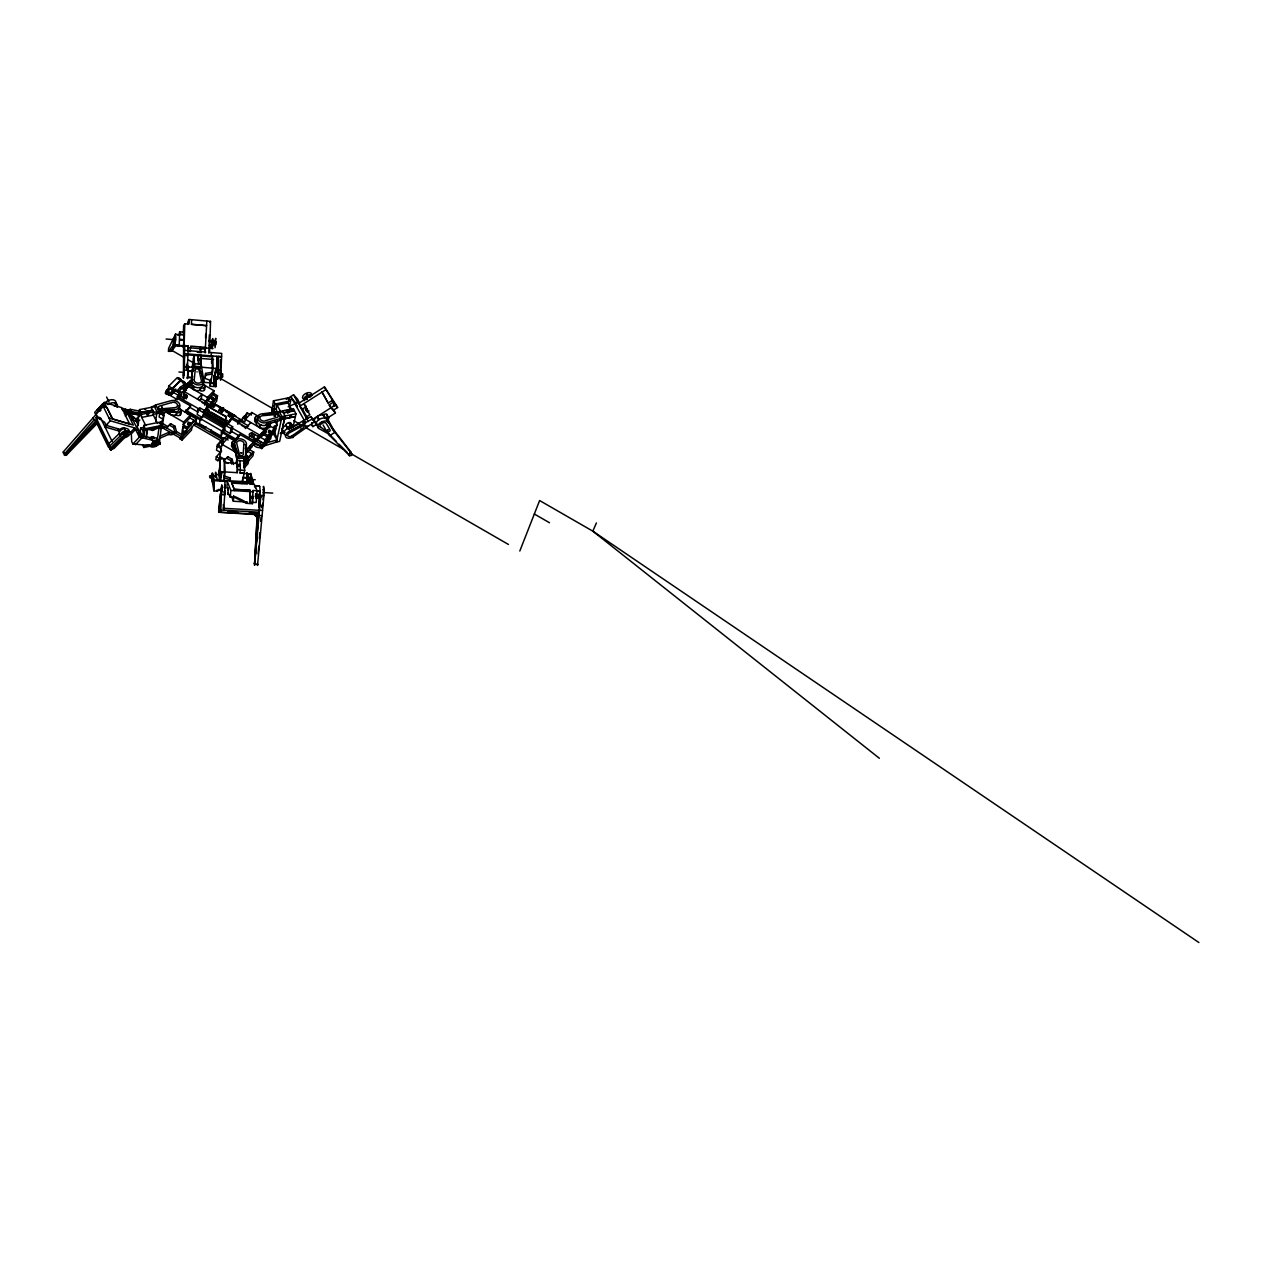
<?xml version="1.0" encoding="UTF-8"?>
<svg xmlns="http://www.w3.org/2000/svg" width="1262" height="1262" viewBox="0 0 1262 1262"><rect width="100%" height="100%" fill="white"/><g stroke="black" fill="none" stroke-linecap="round" stroke-linejoin="round"><path stroke-width="1.5" d="M184.788 345.599L183.416 378.253L183.605 347.255L184.788 345.599L188.275 345.898L187.312 370.287L187.139 367.132L185.309 366.99M220.424 359.922L220.251 374.656M247.036 477.762L247.005 472.666L246.705 482.699M221.008 374.909L220.676 373.867M212.284 342.775L212.347 344.652M215.739 476.941L215.865 475.963M218.468 374.782L218.389 372.684M219.62 478.408L219.509 474.985L219.509 478.535M187.312 370.287L187.375 362.983M187.36 378.174L188.527 366.09L187.517 378.6L187.281 377.669M212.268 343.28L212.253 345.457L212.095 344.321M184.031 360.695L184.126 360.427M216.717 359.575L217.222 368.472M219.73 462.034L219.762 469.448L221.67 473.613L220.361 480.806M184.047 349.29L184.189 348.959M174.188 341.702L174.172 341.828M174.976 345.678L175.623 333.925L168.603 348.375L168.477 351.357L173.62 344.636L179.188 346.009L179.693 331.732L184.094 332.285L183.526 346.372L183.164 345.252M249.892 496.944L249.813 503.522L250.176 490.287L234.227 489.34L231.798 483.078L247.573 484.04L247.021 482.699M258.915 506.377L259.704 496.013M259.073 505.841L258.931 506.867M288.888 422.612L290.591 425.767A2.761 1.593 -26.7 0 1 292.737 427.045L291.033 423.906A2.761 1.593 -26.7 0 0 288.888 422.612A2.761 1.593 -26.7 0 0 285.938 424.963L285.685 425.389A5.884 3.376 -26.6 0 0 282.262 429.285L282.231 430.247A5.884 3.376 -26.6 0 0 283.256 431.683M173.32 338.942L173.115 345.378L183.921 346.103M183.384 332.553L183.605 325.517L184.788 323.735L188.937 324.097L189.079 319.475L210.549 321.368L209.602 352.413L221.718 353.407L220.613 380.209L220.187 378.3M182.943 347.192L184.11 345.551L184.788 323.735M187.77 324.35L189.079 319.475M188.527 320.28L188.322 322.362M189.947 351.719L190.767 346.103L205.99 347.397L204.681 349.022L189.552 347.76M191.445 324.318L206.668 325.659L191.445 324.334L191.587 319.696M199.743 349.842L199.806 348.012L201.431 347.618C202.157 350.757 198.67 350.457 200.185 347.507M200.989 349.953L201.431 347.618M205.28 348.233L205.138 352.981L206.81 321.037M205.58 338.011L205.69 334.225M208.877 353.297L209.113 345.394M209.413 334.872L208.924 341.56M203.308 347.744L213.01 348.564L210.297 348.028L210.391 344.826M211.574 352.571L210.738 356.752L187.36 354.827L188.022 353.944M184.552 353.66L221.607 356.736L218.515 356.468L217.995 375.224M283.934 433.387L282.262 429.285M287.752 413.321L288.462 411.68L287.468 409.866L282.53 410.86L283.524 412.674L288.462 411.68M99.288 409.519L98.073 408.809L94.682 412.422L96.78 416.697L104.683 422.328L106.008 425.294L120.221 429.427L119.18 431.509L117.776 428.654M212.095 343.548L212.221 342.491M211.89 477.588L211.969 475.963M216.117 376.644L218.294 377.338L218.563 374.625M215.834 477.588L215.865 476.752M221.055 376.265L220.929 372.243L220.629 374.262M222.412 375.413L222.522 377.18L222.538 374.23M183.936 359.149L184.236 357.004L183.637 375.887L183.447 371.517M186.413 368.488L186.571 364.828M179.283 334.887L179.63 331.732M183.81 356.326L183.889 354.543M259.199 497.591L259.294 512.183L220.598 510.006L220.456 512.104L220.535 493.616L218.641 512.104L259.136 514.265L254.53 565.344L256.77 532.69M253.993 514.076L257.054 517.31L254.561 563.688L255.508 552.015M236.862 462.491L236.956 456.323L243.787 456.781L244.67 470.41L240.411 470.142L239.89 460.393L237.224 460.583L234.243 443.072A6.2 4.543 13 0 1 239.969 438.797A6.2 4.543 13 0 1 246.469 443.767L245.711 456.907L243.692 462.933M259.136 514.265L258.805 513.492L257.369 514.644L254.64 563.877L258.805 513.492L249.15 512.956M250.27 497.591L249.908 496.676M255.539 495.729L255.744 493.71M255.145 496.408L259.814 496.707L259.988 490.997L252.794 490.445L252.936 497.149L250.176 496.629L252.936 497.149M257.416 563.42L257.527 565.486L264.058 494.215A6.121 0.836 -87.6 0 0 264.042 487.747A6.121 0.836 -87.6 0 0 263.143 487.179M262.007 505.51L262.149 507.987L262.796 503.222M200.626 360.979L200.753 355.206L198.229 355.001L198.323 360.68M200.832 361.058L200.674 362.036L200.974 360.001L198.292 360.269M221.434 489.309L217.19 491.076L213.925 490.886L211.953 479.67L212.41 473.913L212.221 479.087L212.016 477.919M252.179 483.977L250.523 475.821M212.395 345.173L212.268 341.197M217.947 376.013L217.853 373.426M218.452 375.224L218.373 376.06M220.992 375.413L220.708 378.332L220.393 376.723M220.945 497.496L221.197 493.663M220.598 510.006L221.67 486.848L220.566 498.742M223.311 504.516L223.737 510.195L224.999 490.397M188.495 322.583L188.353 323.482L188.511 321.652M217.553 480.112L215.644 474.102L215.266 475.427M219.919 508.081L220.172 504.343M227.775 490.129L228.201 487.842L227.996 494.452L227.633 493.521M237.461 466.419L237.288 467.366L237.303 460.236L237.303 472.698L223.295 471.814M216.417 377.18L215.976 383.38L210.391 382.938L211.054 378.884L211.148 380.619L205.17 378.474L205.611 373.394L212.158 372.227L212.347 359.213L211.669 363.33L211.574 361.61L212.521 355.884L213.183 368.267L210.218 386.235L215.818 386.677L215.597 376.281M213.578 489.924C216.086 478.266 210.344 462.98 212.284 481.753M213.925 490.886L214.303 479.781M242.541 479.497L242.272 482.431M212.647 343.674L212.426 341.481M224.999 487.795L224.92 480.428M226.86 488.031L227.349 481.5L214.65 480.712M252.779 496.771L252.432 503.68L246.532 503.333L234.259 497.307L230.299 497.196L230.804 490.445L227.349 481.5M247.478 502.055L233.344 501.235L233.722 496.14M250.333 497.007L250.176 490.287L234.227 489.34M200.832 366.28L201.147 364.292L203.876 380.919A6.136 4.37 12.3 0 1 198.118 384.973A6.136 4.37 12.3 0 1 191.745 380.099L192.755 367.589L194.458 363.756L194.032 355.001L198.181 355.348L198.623 364.087L201.179 363.961L200.974 360.001M249.387 483.141L247.983 474.086L249.213 482.762M257.211 526.948L257.937 517.388M258.158 553.876L258.742 546.225M259.341 538.574L259.783 532.848M260.666 521.364L260.966 517.546M252.432 503.68L252.384 495.524M254.498 486.659A6.121 0.82 -87.6 0 1 254.94 485.886L259.515 486.28M255.981 546.178L256.77 536.445M257.558 526.727L258.032 520.89M259.294 512.183L260.871 495.509A6.121 0.836 -87.6 0 1 260.24 498.285L260.224 498.411M167.72 390.652L165.921 392.876M245.948 446.417L245.853 447.6L246.358 444.95M192.897 370.697L192.928 366.564M212.521 343.485L212.426 344.889L212.489 343.895M259.451 506.488L260.587 495.934M214.083 376.123L214.067 375.319M217.853 375.682L217.506 378.143L217.301 376.486M263.127 499.847L263.474 488.867L263.08 489.893M258.584 497.859L260.004 490.792A6.121 0.82 -87.6 0 0 259.609 486.391L259.404 486.154A6.121 0.82 -87.6 0 0 259.183 486.343M259.562 506.441L259.341 507.387M219.556 478.124L219.383 479.891L216.812 479.734M220.172 511.331L218.862 511.252L220.535 493.616M212.174 340.298C213.594 332.916 213.183 351.546 211.953 346.419M217.238 373.173L217.332 357.824L218.5 356.483M191.319 382.828L192.487 376.25L191.635 382.118M153.412 414.283L158.696 413.242L158.965 411.27L156.441 406.317L139.498 409.614L137.321 427.234L141.423 435.422M138.457 433.465L138.867 430.31M140.713 415.529L139.151 412.437L140.697 415.545L141.107 412.358L146.376 411.317L147.323 413.179C145.035 416.791 151.44 414.425 147.417 411.98L147.528 411.096L152.781 410.055L153.317 415.103L157.45 423.259M148.364 413.841L147.528 411.096M139.404 435.343L139.798 432.188L141.17 434.917M145.777 425.578L141.659 417.406L141.107 412.358M144.736 429.522L143.016 427.502L140.681 427.96L140.271 431.288L142.417 437.662L143.994 425.31L160.574 421.997L162.262 425.294L162.025 426.872L145.461 430.216L144.988 429.269L144.026 436.668M187.549 368.883L188.243 367.163M147.212 414.062L146.376 411.317M145.461 430.216L143.994 425.31M151.109 446.007L143.821 447.505L144.026 445.943L149.705 444.776M146.108 438.072L147.323 428.796L152.323 430.452L159.722 427.345M146.234 438.04L147.433 428.859M166.426 393.302C163.871 394.091 167.325 388.87 168.367 388.664L168.729 386.156L177.264 377.59L180.971 379.72L180.718 381.408M209.098 341.418L209.382 340.251L209.145 345.189M224.273 487.574L224.888 485.065L224.762 494.862L221.607 494.672L221.749 484.876L220.945 493.127M153.759 428.544L153.538 430.216L153.065 429.269M155.652 421.413L156.977 411.649L154.453 406.711M159.911 411.428L159.154 416.996L163.066 419.252L163.603 415.356L159.69 413.1L163.823 415.482M187.502 369.182L187.659 368.078M214.019 375.713L213.941 376.991M159.501 440.69L161.552 425.941L159.233 426.398L157.087 441.195L159.501 440.69L160.227 444.129L156.583 444.871M162.656 423.843L164.06 413.826L161.299 412.232M168.193 392.372L168.319 391.52M217.805 376.139L217.474 376.739M165.464 393.113L168.95 395.053L169.297 392.592M171.853 392.119L173.225 390.747M220.913 376.391L220.55 376.644M169.045 413.652L169.455 410.765L169.597 414.046A6.215 4.48 11.3 0 0 175.765 414.898L176.38 415.088A2.918 2.098 11.4 0 0 180.387 414.851L180.813 411.98A2.918 2.098 11.5 0 0 179.977 408.951L179.567 408.541M185.451 383.269C161.173 402.531 197.156 382.812 180.703 380.525L172.657 388.649L179.125 392.876L177.406 396.457M159.974 438.166L168.509 434.459L169.613 432.519A5.158 3.754 11.1 0 0 173.399 432.156M165.511 392.703C168.666 397.577 165.606 390.652 169.739 389.453L169.865 388.664L172.2 390.005L172.452 388.302L180.971 379.72M212.111 475.884L212.363 475.048L212.048 480.112M174.771 400.575L177.106 398.177L179.078 393.255L181.554 394.675L179.882 397.877L181.286 396.442L181.854 392.608L184.567 389.848L183.242 398.697M180.703 380.525L185.388 383.695M175.939 414.819L176.806 412.201A2.918 2.098 11.5 0 0 180.813 411.98M176.38 415.088L176.806 412.201M179.267 379.199C177.69 376.723 181.696 380.099 179.977 381.55M183.795 388.617L187.028 383.916L190.041 385.147L187.675 383.254L190.657 380.241L190.404 381.913L183.7 388.728L186.508 390.195M180.024 387.229L185.672 390.479L184 393.681M186.776 385.588L187.028 383.916M180.64 379.988L179.188 378.284M187.675 383.254L187.423 384.926L188.543 385.557L188.795 383.9M186.35 394.927L186.303 398.682L186.35 394.927L184.804 394.044L184.047 399.044L186.24 396.804M187.88 386.219L188.133 384.563M191.934 427.282L191.493 430.153L182.028 440.028L179.993 438.845L181.46 436.636M181.665 434.838L182.943 426.524L186.997 428.875L196.493 419.016L186.918 413.479L187.328 410.749L190.625 405.97L177.106 398.177M188.716 423.448L190.278 424.079L190.026 425.72L186.997 428.875L183.164 426.666L182.564 430.531L186.413 432.74L187.265 427.234L183.179 424.868L183.605 422.139L190.325 415.182L177.926 408.02M192.203 366.895L194.032 355.001M182.028 440.028L182.469 437.157L195.878 422.88L196.493 419.016M194.032 366.579L193.607 357.84L194.001 366.595L194.458 363.756L198.623 364.087M192.297 380.304L191.856 383.191L185.057 390.1M215.171 340.283L215.77 338.342L215.045 347.807M193.528 386.204L193.039 389.153M203.955 387.781A2.871 2.051 12.3 0 1 204.002 390.526A2.871 2.051 12.3 0 1 200.311 390.542L199.68 390.352A6.121 4.37 12.2 0 1 193.638 389.501L194.08 386.614L192.881 385.73A6.136 4.37 12.2 0 1 192.881 379.799M188.906 425.073L189.158 423.433M183.179 424.868L189.899 417.911L190.325 415.182M188.448 423.385C186.319 419.867 192.692 424.379 188.716 423.89M216.07 385.115L213.594 384.926L213.499 383.175L215.944 368.378L216.07 370.129L217.316 370.223L217.585 368.63L200.69 367.132L200.753 355.206M193.954 420.262L190.688 425.042L193.954 420.262L189.899 417.911M200.69 367.132L201.179 363.961M199.853 390.274L200.768 387.655A2.871 2.051 12.3 0 0 204.696 387.45L204.223 390.337M244.181 467.255L244.213 466.151M200.311 390.542L200.768 387.655M205.091 410.828L199.711 407.721L197.992 409.503L197.188 414.488L202.661 417.643L203.166 414.22L224.951 426.887L224.368 430.168L230.063 433.465L231.814 431.588M199.412 400.59L201.242 398.697L201.952 394.296L197.345 399.044M205.17 378.474L205.611 373.394M212.032 402.546L203.324 412.516L212.032 402.546L234.133 415.308L225.519 425.326L234.133 415.308M204.791 405.212L205.343 401.884L213.53 393.428L213.988 390.699L203.277 384.531M225.267 423.527L226.908 420.388L225.267 423.527L204.507 411.538L206.148 408.399L209.334 410.245M207 400.196L207.441 397.467L213.988 390.699M205.864 410.134L206.148 408.399M206.779 405.765L206.116 409.771L225.22 420.798L226.292 416.444L206.779 405.765L225.93 416.823L225.22 420.798M206.479 409.393L207.142 405.386M213.499 383.175L215.976 368.378M216.685 365.696L216.969 364.024M213.594 384.926L216.07 370.129M213.688 401.095L213.956 399.455L212.679 398.839L213.688 401.095L211.716 403.146M213.246 395.085L217.253 397.404L214.319 400.433L213.215 399.802C215.203 395.858 208.64 397.83 213.104 399.47M214.319 400.433L217.521 395.747L213.53 393.428M217.521 395.747L216.591 401.269L214.004 403.982M219.146 410.434L220.329 408.257L223.216 409.913L223.011 411.065L222.033 412.106L219.146 410.434L220.329 408.257M222.033 412.106L223.216 409.913M223.216 409.377L223.516 407.721L221.67 409.661M223.248 443.577L220.44 441.495L217.458 444.681L216.496 450.14L220.345 452.364L221.024 448.546M221.623 451.023L216.323 456.734L215.834 459.557L217.869 460.74L219.178 459.321M224.415 428.37L202.898 415.939L200.279 418.668L199.475 423.638L220.96 436.053L221.844 431.115L224.715 426.73M220.156 443.12L220.44 441.495M224.052 437.646L220.803 442.426L224.052 437.646L228.106 439.981M217.869 460.74L218.01 459.936M222.207 441.463C222.286 445.407 225.172 440.643 221.087 440.801M219.777 456.876L221.244 448.673L217.174 446.306L219.162 444.192M228.596 437.283L222.017 444.334L221.544 447.032L217.458 444.681M223.595 481.043L225.204 472.256L224.447 458.911L219.904 458.611L220.361 473.518L221.67 473.613M220.282 463.864L218.326 474.717L215.755 474.559M219.698 468.47L219.998 466.83M218.768 474.875L220.377 465.741M226.955 425.278L227.255 423.622L232.65 426.73L231.766 431.494M220.361 473.518L219.904 458.611M219.919 480.775L221.544 471.704M230.063 433.465L230.962 428.528L232.65 426.73M224.084 475.932L230.252 477.951L230.362 479.828L224.194 477.809L224.273 462.334M231.908 444.618L232.429 441.795M222.017 444.334L236.057 452.443A6.184 4.527 12.9 0 1 233.218 448.089L233.312 444.855A2.903 2.13 12.8 0 1 235.71 441.227M237.556 424.127L238.171 420.83L239.843 419.047L207.031 400.117M233.249 447.931L233.312 444.855M238.912 423.985L239.843 419.047M246.074 418.369L243.708 416.618L240.506 421.35L248.582 426.004M229.652 481.185L230.252 477.951M245.569 450.708L253.362 442.205L239.827 434.38L239.512 436.021L230.993 431.099M243.392 418.243L243.708 416.618M247.21 412.863L244.023 417.564L247.21 412.863L249.876 414.409M235.978 463.643L237.067 457.932L243.881 458.374M244.512 418.889L244.812 417.265M245.443 416.586C245.443 420.514 248.425 415.797 244.339 415.939M259.404 416.902L251.737 412.485L245.349 419.331L244.828 422.029L240.805 419.71M215.234 473.644L215.692 472.177L216.102 475.948L212.868 475.742M237.303 472.698L237.65 465.378L237.477 466.23M240.001 465.473L240.159 464.621L237.587 464.463M244.67 470.41L244.134 473.14L239.875 472.871L240.474 469.779L237.887 469.622M251.217 415.182L251.737 412.485M243.534 463.738L245.711 456.907L243.787 456.781M247.715 448.341L246.879 452.632L252.258 446.432M246.658 456.655L246.342 458.264L247.478 458.911L247.794 457.301L245.491 456.339M242.099 483.583L244.134 473.124L239.89 472.856M249.261 436.81A2.634 1.925 13.3 0 1 250.933 436.321L251.564 433.055L257.748 436.131L256.77 441.022L253.567 439.176L254.53 434.286M247.21 451.023L251.343 453.405L248.109 458.216L246.989 457.57L247.036 455.424L245.38 455.377M253.883 437.551L251.706 436.431L252.353 433.166M255.05 419.662L255.618 416.823A2.855 2.067 13.7 0 1 259.483 416.586M250.444 445.376L249.592 449.682L253.709 452.064L252.968 455.85L243.818 465.915M252.353 436.652L252.999 433.387M268.349 424.695A6.073 4.417 13.7 0 1 260.619 427.96L259.183 427.329A6.073 4.417 13.7 0 1 256.36 423.054L256.501 419.82A2.855 2.067 13.7 0 1 255.602 416.823M178.116 335.408L178.273 334.619M224.51 487.937L224.81 487.037L225.046 488M256.391 422.896L256.501 419.82M251.028 455.03L251.343 453.405M253.362 442.205L255.019 439.113L249.403 435.39A2.634 1.925 13.4 0 1 249.482 433.986L249.892 433.544A2.634 1.925 13.4 0 1 251.564 433.055M255.019 439.113L254.041 444.003L249.797 448.625M259.183 427.329L259.751 424.489L261.187 425.136M260.398 424.789L259.783 427.66M258.063 439.602L259.073 434.696L231.94 419.031L233.139 417.769M259.972 441.274L264.073 443.64L264.846 439.839L260.745 437.472L261.613 433.166L270.604 423.369L269.721 427.676M261.786 448.578L262.528 444.981L271.44 435.185L270.683 438.782L261.786 448.578L259.767 447.411L260.098 445.817L253.804 442.173M266.14 431.935L263.411 434.57L264.279 430.263L245.349 419.331M267.102 422.36L265.746 422.802A6.105 4.417 13.8 0 1 257.89 419.457A6.105 4.417 13.8 0 1 261.202 413.983L282.467 411.175L283.461 413.005L294.377 410.781L296.002 413.778L285.102 416.003L280.858 418.4L267.102 422.36L266.566 425.026L265.209 425.452M267.449 426.808L268.033 423.985M290.481 409.535L289.424 406.459L290.623 400.89L288.888 397.735L273.444 400.827L271.377 414.188M217.537 372.795C217.774 370.823 219.067 374.924 221.118 373.252M263.411 434.57L267.512 436.936L270.683 432.188C265.635 431.667 271.046 427.85 269.863 432.487L270.967 433.134L274.138 428.402L270.052 426.051L263.742 432.945L267.844 435.311M273.349 412.848L275.163 403.998L273.444 400.827M267.512 436.936L270.683 432.188M277.782 413.778L276.189 409.14L277.025 405.118L288.115 402.972M277.167 425.704L274.327 426.288L273.365 430.91L277.372 438.356M274.138 428.402L273.002 433.828L264.073 443.64M272.939 432.992L277.041 439.949L276.599 442.031L262.307 446.527M277.088 414.11L277.498 412.185L280.858 418.4L280.448 420.325L266.708 424.3A6.089 4.417 13.8 0 0 267.828 423.606M273.665 433.671L273.996 432.077M274.8 433.56L277.372 421.334M276.41 442.063L281.584 418.574L284.676 417.943L280.448 420.325L280.038 419.552M283.461 413.005L285.102 416.003L279.659 441.385L276.599 442.031L275.857 440.659M288.556 399.297L288.888 397.735M284.502 418.779L295.403 416.539L284.502 418.747L281.426 433.134L285.038 432.377M289.534 411.459L289.345 412.311L288.541 409.645L293.447 408.636L294.44 410.45L289.534 411.459L288.541 409.645M286.269 435.232A5.9 3.36 -26.6 0 1 283.934 432.566A5.9 3.36 -26.6 0 1 287.405 428.528L287.657 428.102A2.761 1.593 -26.7 0 1 290.591 425.767M252.684 497.954L250.018 498.001M292.658 427.376L291.033 423.906M287.468 409.866L287.137 410.813M296.002 413.778L293.084 427.029A5.884 3.376 -26.6 0 0 291.112 424.253L290.954 424.237M219.304 476.153L219.604 476.784M224.873 491.581C224.778 489.404 225.188 493.726 224.494 491.833M203.434 384.09L203.845 384.5A2.871 2.051 12.3 0 1 204.696 387.45M169.013 391.835C168.903 388.791 165.779 395.968 168.461 392.924M335.14 404.708L333.073 402.373L329.161 404.865L333.767 409.992L337.632 407.516L335.582 405.212L332.742 406.616L335.14 404.708L324.429 386.913L298.353 403.54L293.541 394.785L286.316 399.376M145.777 409.566L144.704 409.472M147.37 412.532L146.944 413.258M166.158 392.04L167.483 390.526M251.769 483.441L251.832 482.605M519.818 551.005L539.615 500.541L592.824 531.16L1198.9 942.525M262.37 504.942L262.291 504.69M221.655 488.315L221.449 492.054L221.67 488.347M596.405 522.941L592.824 531.16L879.377 758.304M237.414 465.315L239.969 465.962M194.159 365.743L192.455 369.577L191.572 380.95A6.136 4.37 12.2 0 1 192.092 379.909M215.376 346.23L215.139 340.551M182.99 383.049L183.164 381.85L182.343 382.575M179.74 381.503L179.914 379.72M172.373 348.88L174.298 345.867M221.702 443.64L222.775 443.561M176.159 345.441C170.338 351.483 173.683 351.309 168.509 351.341M209.807 322.378L210.549 321.368M268.238 432.188L269.405 432.282M104.935 403.13L105.409 402.499A6.2 3.77 -22.1 0 1 113.107 399.77A6.2 3.77 -22.1 0 1 115.394 404.203M187.423 355.679L184.473 355.427L184.362 370.05L188.432 370.381M172.531 349.022L175.907 344.952M63.684 453.105A1.609 0.962 -21 0 1 63.416 451.764L96.212 414.236L97.3 416.428L96.07 417.754L109.936 445.943L108.611 447.347L94.745 419.158L64.472 453.973A1.609 0.946 -21 0 0 64.741 455.298A1.609 0.946 -21 0 0 66.902 454.62L97.742 422.849M170.228 394.454C176.664 389.911 164.076 401.158 175.544 390.794L175.781 389.106L171.348 393.318M244.118 468.028L248.046 463.706L248.756 460.109L244.828 464.432M96.811 419.773L65.435 454.225L96.527 421.571L97.695 423.922L94.618 423.59L95.565 423.858L65.924 454.352L95.139 422.896M257.748 436.131L259.073 434.696M258.742 436.337L261.613 433.166M256.77 441.022L263.616 433.513M247.794 457.301L244.544 462.129L253.709 452.064M264.846 439.839L273.807 430.026M259.767 447.411L261.029 446.038M260.745 437.472L265.935 431.809M256.549 439.428L255.287 440.801L262.528 444.981M231.798 464.179L230.851 460.662L232.161 459.258L227.854 456.765L223.658 460.961L227.949 463.454M227.854 456.765L226.545 458.169L230.851 460.662M234.148 440.501L239.827 434.38M245.254 428.544L250.838 422.502M236.578 439.192L238.991 436.605M110.362 449.714L122.461 437.173L123.439 437.425L111.34 449.966L110.362 449.714L99.666 427.944M239.149 422.786L246.895 414.504M223.831 439.192L226.482 436.337L234.811 440.88M100.771 410.213L98.815 408.02L102.222 404.392L105.898 405.512L104.352 402.389L96.827 410.402M227.397 423.953L229.51 421.713M228.075 424.095L232.792 417.738L238.171 420.83M224.888 429.206L220.96 436.053M99.745 409.898L103.153 406.301L106.844 407.405L112.586 418.968L129.686 424.016L123.944 412.564L127.604 413.652L125.348 416.034M117.429 406.364L115.757 403.177M106.008 425.294L110.315 420.751L134.766 427.944L139.388 437.173L154.027 440.548A5.158 3.029 -23.3 0 1 159.249 441.81A5.158 3.029 -23.3 0 1 155.683 446.385A5.158 3.029 -23.3 0 1 149.831 445.928L149.705 445.549M107.538 424.3L105.014 426.966L118.723 430.941M211.401 430.026L210.58 430.894L223.8 438.529M129.276 413.699L131.358 411.507L138.568 412.911M129.134 410.56L130.301 409.33L139.246 411.081M131.406 411.522L129.245 412.579L123.013 410.686L121.72 408.099L127.935 409.992L130.254 409.314L131.406 411.522L130.238 412.753L140.019 413.605M185.861 430.326L181.76 434.585L176.491 431.541L174.961 426.193L170.654 423.701L166.568 427.976L167.909 426.588L162.64 423.543M206.132 426.982L205.312 427.85L195.405 422.123M127.478 431.43L130.585 432.33L134.766 427.944M152.67 445.723L152.087 445.533A3.218 1.893 -23.3 0 1 153.538 441.968A3.218 1.893 -23.3 0 1 157.482 443.009L153.38 445.786L132.873 443.987L131.705 441.605L131.327 433.828L135.507 429.443L138.079 430.2M132.873 443.987L139.388 437.173M179.993 438.845L181.334 437.457M140.681 435.627L152.844 438.198A5.158 3.029 -23.2 0 1 157.261 438.387A5.158 3.029 -23.2 0 1 157.671 441.479M135.428 444.713L141.943 437.914L140.76 435.548M187.265 427.234L190.278 424.079M211.022 402.515L213.956 399.455M212 402.862L217.253 397.404M204.507 411.538L210.707 404.976L205.343 401.884M182.753 435.106L185.419 432.33M176.491 431.541L175.15 432.929L173.604 427.581L169.297 425.089L170.654 423.701M208.025 400.496L211.937 396.442M173.604 427.581L174.961 426.193M184.773 411.98L190.625 405.97M160.779 428.623L162.12 427.234L165.385 427.408M178.747 395.085L177.358 396.505L200.09 409.614M159.249 423.748L163.366 419.536M179.125 392.876L180.498 391.488M184.268 391.914L185.672 390.479M173.825 389.374L170.465 392.766L171.553 393.381M168.95 395.053L173.825 390.147M108.611 447.347L110.677 447.931L122.225 436.699L123.439 437.425M110.677 447.931L112.113 449.146L111.655 448.184L123.203 436.952M210.297 348.028C213.388 347.697 214.445 336.528 210.502 341.623M108.816 443.656L119.085 433.718A5.237 3.123 -22.5 0 1 124.796 428.512A5.237 3.123 -22.5 0 1 128.503 432.172M109.936 445.943L122.745 433.56A3.234 1.925 -22.5 0 1 126.752 432.125A3.234 1.925 -22.5 0 1 127.919 434.38L113.706 448.767L111.655 448.184M178.1 379.278L178.904 379.326M247.336 482.731L247.951 477.541M228.785 415.845C235.82 411.144 227.207 420.246 230.299 415.577M211.653 399.423L212.679 398.839M312.219 419.047L288.635 431.699A5.9 3.36 -26.6 0 0 286.017 437.33A5.9 3.36 -26.6 0 0 293.32 436.778L310.862 424.363L312.96 426.603L316.904 424.079L310.831 416.523L288.84 428.843A5.9 3.36 -26.6 0 1 291.68 428.118M326.826 414.425L328.577 417.548A2.761 1.577 -27.6 0 0 325.17 417.832L322.867 414.93A5.884 3.36 -27.4 0 0 317.425 416.381L316.226 417.28A5.884 3.36 -27.4 0 0 315.61 422.596M327.915 419.568L333.468 429.553L350.899 452.08L351.688 455.345L349.558 455.74L327.647 433.418L318.198 428.133A5.9 3.344 -27.4 0 1 320.785 422.47A5.9 3.344 -27.4 0 1 328.057 421.855L328.483 422.628L326.416 418.921L324.602 418.069A5.884 3.36 -27.4 0 0 319.16 419.52L317.961 420.42A5.884 3.36 -27.4 0 0 316.573 425.199L317.787 426.54A5.884 3.344 -27.4 0 0 318.844 426.84M350.221 453.484L351.01 452.253L350.189 452.522M146.266 412.201L145.856 413.163L146.865 413.037M147.197 413.147L147.686 412.138M298.905 403.903L300.198 404.944M308.243 421.571L299.835 406.238L325.943 389.611M299.835 406.238L302.47 409.077L305.798 406.963M309.001 410.939L307.455 411.917L306.019 410.371L305.514 409.472L307.06 408.478M306.019 410.371L307.565 409.377M328.152 403.051L322.047 392.088L328.152 403.051L332.048 400.575L337.632 407.516M310.846 416.539L312.487 419.536L330.833 407.847L335.424 412.958L328.01 417.675M322.993 414.977L323.435 414.693A2.761 1.577 -27.5 0 1 326.243 414.078A2.761 1.577 -27.5 0 1 326.921 415.687M326.905 420.483L327.347 420.199A2.761 1.577 -27.6 0 0 328.577 417.548M289.03 400.685L291.995 398.808L295.103 402.121M324.429 386.913L336.638 405.717L334.588 403.414L333.499 404.092L334.509 405.891M108.059 404.55L109.415 403.73A6.2 3.77 -22.1 0 1 115.268 402.957L116.325 403.446A6.2 3.77 -22.1 0 1 116.909 407.247M305.972 426.398L308.086 426.146M293.131 429.806L289.929 431.572L290.749 431.273M155.731 404.928L151.172 407.342L153.68 412.295L175.986 409.44A6.247 4.496 11.4 0 0 179.583 403.935A6.247 4.496 11.4 0 0 171.616 400.543L155.731 404.928L156.441 406.317M287.042 428.749L288.399 428.023A5.9 3.36 -26.6 0 1 292.516 427.345M280.306 433.544L283.193 432.077M245.491 457.128L246.563 457.443M288.84 428.843L299.394 423.89M304.079 424.395L290.008 430.989L288.399 428.023M288.13 406.853L296.113 403.209M160.258 436.053L168.903 432.314M188.038 423.575L187.581 424.584M168.509 434.459L169.297 434.649A5.158 3.739 11 0 0 174.046 433.671M161.82 408.257L161.946 406.743L162.088 408.273M265.02 443.246L276.835 439.996M160.369 428.291L163.918 427.345M196.904 371.88L197.203 371.864M124.875 437.535L125.601 437.378A5.237 3.108 -22.5 0 0 130.081 432.677A5.237 3.108 -22.5 0 0 124.638 431.115A5.237 3.108 -22.5 0 0 120.158 435.816L119.085 433.718M100.282 408.194L98.815 408.02M280.779 432.882L284.029 432.203M282.152 429.743L283.95 432.866M280.117 417.028L285.102 416.003M158.144 443.041L160.448 442.568M276.189 409.14L274.012 409.582L275.069 412.674M145.666 428.623L162.262 425.294M275.163 403.998L290.623 400.89M142.054 414.236L147.323 413.179M137.747 423.748L136.217 420.514M141.659 417.406L153.317 415.103M152.734 410.418L141.06 412.706L139.498 409.614M148.474 412.958L153.727 411.933M205.706 375.145L212.253 373.978L212.158 372.227M188.29 423.543L188.164 424.695M170.969 410.844A6.231 4.496 11.3 0 0 174.14 411.522L158.696 413.242L157.987 411.854M146.707 413.084L147.544 412.027M175.592 412.153L174.03 412.28L174.424 409.551L158.255 409.882M168.745 411.633L174.14 411.522M262.717 413.857L278.224 413.542M257.779 564.398L254.782 564.256L254.419 563.278M259.041 515.495L262.07 515.653M259.451 510.242L262.496 510.416M223.043 508.255L258.505 510.258M227.901 511.757L237.556 512.309M218.705 512.293L257.369 514.644M255.697 497.969L258.663 498.143M250.239 498.174L252.842 498.332M251.864 502.308L256.154 502.544L257.085 490.713L254.419 484.45L250.144 484.198L249.639 479.891L252.668 480.081L253.725 484.403M257.069 490.981L260.051 491.155M218.137 489.498L222.002 489.735M230.804 490.445L253.362 491.801M263.253 492.527L272.734 493.095M255.697 494.452L260.177 494.72M259.72 495.43L263.916 495.682M242.667 477.383L247.1 477.651M248.172 477.841L250.034 477.951M242.604 477.714L247.021 477.998M252.416 479.56L255.255 479.734M210.139 478.061C213.215 473.266 205.375 476.72 213.152 478.251M252.747 482.131L214.303 479.907M253.157 483.078L231.246 481.737L234.764 490.681M254.94 485.886L259.609 486.391M220.645 471.972L225.204 472.256M242.872 473.376L247.305 473.66M246.831 474.023L250.98 474.275L252.526 481.879L250.822 473.644A6.042 0.789 -87.6 0 0 250.207 474.133M238.502 458.374L236.593 458.248L234.196 446.212A6.184 4.543 12.9 0 0 234.89 447.363M244.26 458.753L245.333 458.816L245.995 446.874A6.184 4.543 12.9 0 1 245.475 447.947M224.951 462.555L236.72 463.312M244.055 461.024L239.812 460.74M217.79 377.354L219.383 377.48M187.928 377.48L192.266 377.89M202.141 382.197L211.606 382.938M194.458 363.756L194.585 366.232L201.273 366.785M201.352 368.283L192.755 367.589L192.455 369.577L193.512 369.656M221.197 370.807C215.818 366.453 218.878 385.998 217.064 376.944M188.48 370.902L192.818 371.249M188.432 371.265L192.77 371.612M219.888 373.836L222.775 374.073M178.92 372.006L181.712 372.227M188.006 377.086L192.345 377.433M198.418 358.944L200.926 359.149M188.669 366.99L193.007 367.337M200.122 349.353L201.384 349.464M184.646 350.331L205.864 352.098M190.625 350.82L188.117 350.615L188.259 345.898L184.11 345.551M197.282 352.335L201.21 352.666M200.248 358.392L213.562 359.496M179.945 339.304L184.299 339.683M179.914 340.014L184.268 340.377M166.079 339.021L175.576 339.825M215.045 343.201L215.013 344.431M176.364 345.157L183.905 345.788M199.806 348.012L201.052 348.123M179.819 334.083L184.157 334.462M175.323 334.367L184.157 335.029M287.105 411.838L288.351 410.497M139.483 415.009L131.879 413.699A2.082 1.262 -22.7 0 0 129.276 415.024A1.956 1.183 -22.7 0 1 132.368 413.636L139.404 414.946M348.848 453.863L349.558 455.74M66.902 454.62L64.472 453.973L63.416 451.764M96.07 417.754L101.181 419.236M96.78 416.697L100.471 417.785M108.895 417.88L133.346 425.105L125.38 409.203M99.382 410.308L100.566 410.671M126.673 411.775L123.013 410.671L121.467 407.579L104.352 402.389M131.469 419.347L136.864 421.54A6.105 3.66 -22.9 0 1 135.823 418.937L131.311 417.059M130.727 415.624L133.693 416.87M130.633 415.703L133.567 416.933M129.986 416.129L138.773 419.978M137.29 422.376L138.331 422.833M114.085 406.033A6.215 3.77 -22.2 0 1 116.893 406.206L117.95 406.695M235.489 496.802L244.229 501.093M184.299 397.388L185.845 398.271M534.331 514.013L549.522 522.752M170.985 349.889L184.615 357.745M188.022 359.717L193.133 362.651M220.408 378.379L273.239 408.841M293.699 420.64L300.514 424.568M305.625 427.518L343.122 449.13M349.937 453.058L508.444 544.458M178.731 378.332L180.687 379.263M213.483 398.145L214.603 398.792M270.194 430.863L271.314 431.509M188.543 386.566L207.441 397.467M269.232 433.166L270.352 433.812M214.556 403.793L235.931 416.129M184.031 386.945L186.76 388.522M225.441 411.475L228.848 413.447M220.235 408.825L223.122 410.497M201.242 398.697L206.952 401.979M219.351 409.282L222.238 410.955M184.599 391.725L210.486 406.664M202.125 402.594L205.517 404.55M241.326 425.215L244.718 427.171M178.825 390.857L181.854 392.608M168.729 386.156L172.452 388.302M172.657 388.649L177.421 391.394M211.259 412.153L225.582 420.42M253.441 437.504L261.77 442.426M168.367 388.664L169.739 389.453M204.791 409.803L225.567 421.808M177.674 394.675L180.135 396.11M171.932 391.599L178.747 395.542M166.852 390.179L168.225 390.983M203.497 411.444L225.709 424.253M231.577 427.802L253.678 440.564M166.489 390.636L167.878 391.425M166.174 391.141L167.546 391.946M197.992 409.503L230.962 428.528M165.874 391.677L167.262 392.482M220.298 423.322L223.626 425.231M165.653 392.214L167.041 393.018M169.928 395.321L177.516 399.707M190.357 407.642L198.166 412.138M165.496 393.428L167.215 394.438M185.593 410.103L236.799 439.665M185.577 411.444L200.942 420.325M221.102 431.967L235.71 440.406M194.6 423.259L223.484 439.949M189.821 422.738L190.941 423.401M193.717 424.963L220.803 440.612M247.305 455.945L248.425 456.607M165.953 411.948L183.605 422.139M219.683 456.497L224.951 459.557M160.716 424.584L182.469 437.157M216.323 456.734L220.724 459.273M161 426.982L180.119 438.024M250.191 446.559L251.469 447.3M181.949 396.931L184.93 398.177A2.65 1.909 11.8 0 0 186.634 397.719L187.076 397.278A2.65 1.909 11.8 0 0 187.17 395.889L186.823 395.337M193.638 389.501L192.423 388.617A6.121 4.37 12.2 0 1 192.881 382.418M169.597 414.046L168.382 413.163A6.215 4.48 11.3 0 1 167.467 412.106M176.554 344.873L177.926 345.93L177.721 344.778M310.278 396.899L310.136 396.757A2.461 1.436 -27.2 0 0 307.77 396.899A2.461 1.436 -27.2 0 0 306.035 398.682L306.161 399.439M328.057 433.008L336.481 441.574M339.131 444.256L347.082 452.317M306.713 427.187L302.217 421.429M292.058 398.855L290.765 396.552L305.388 422.234M299.11 403.777L297.564 402.105L294.787 403.887L297.438 406.711L296.854 405.165M312.487 419.536L317.172 424.568M305.514 409.472L307.455 411.917M316.841 416.76L318.608 419.93M306.145 406.301L303.779 403.745L309.837 414.725L305.877 417.249L306.871 419.063M293.541 394.785L297.643 399.234L299.615 403.414M327.3 420.483L333.073 429.979L352.051 454.162M140.681 427.96L143.269 431.005M334.588 403.414L335.582 405.212M332.048 400.575L333.073 402.373M333.767 409.992L335.424 412.958M329.161 404.865L330.833 407.847M333.941 430.074L335.124 432.203L329.713 435.642L328.53 433.513M327.205 418.858L333.073 429.979M323.435 414.693L325.17 417.832M323.056 424.868L326.811 431.667M317.425 416.381L319.16 419.52M314.837 422.06L316.573 425.199M311.588 424.095L312.96 426.603M302.47 409.077L307.739 418.668M304.079 420.83L305.451 423.354M287.61 402.31L291.916 410.15M276.741 404.487L281.032 412.374M285.938 424.963L287.657 428.102M285.875 425.294L287.578 428.449M291.774 435.721L292.879 437.74M279.375 411.806L281.994 416.634M274.595 420.483L277.135 425.199M274.327 426.288L275.763 428.954M161.552 425.941L162.025 426.872M158.097 439.917L160.227 444.129M151.834 429.522L152.323 430.452M153.207 440.738L154.879 444.035M151.661 438.671L152.844 441.037M138.347 425.105A6.121 3.66 -23 0 1 137.874 424.269L136.186 420.057A6.105 3.66 -23 0 1 139.514 416.05M191.856 378.947L191.603 378.016M127.935 409.992L141.865 438.009M142.401 444.681L143.821 447.505M130.585 432.33L131.327 433.828M115.268 402.957L116.893 406.206M106.607 397.057L109.131 402.121M112.57 418.968L106.844 407.405L103.153 406.301L95.612 414.315L99.004 410.702L98.073 408.809M102.222 404.392L110.315 420.751M99.099 409.109L100.029 411.002M100.928 418.716L112.223 441.637M109.652 446.527L111.34 449.966M98.184 424.048L110.851 449.84M92.883 417.769L93.972 419.978M211.779 405.828C215.723 409.393 213.941 401.963 211.779 405.828A1.719 1.23 12.5 0 1 213.925 405.812M249.608 482.857L250.16 484.198M245.98 501.96L246.532 503.333M257.054 517.31L254.072 514.265M233.738 495.934L234.259 497.433M231.53 496.455L233.344 501.235M230.299 497.196L227.807 492.48M216.843 490.129L217.19 491.076M238.865 456.45L234.543 444.287L234.054 446.953L233.754 445.738M234.196 446.212L236.657 453.168M199.475 368.141L203.576 379.752L203.434 383.632M179.046 346.025L178.841 344.873M248.298 477.904L249.34 482.573M232.161 459.258L233.565 464.526M247.983 474.086L249.497 481.69M201.415 372.18L203.261 381.723A6.136 4.37 12.2 0 0 202.583 380.619M136.264 421.051L136.186 420.057A6.105 3.66 -23 0 0 138.662 422.912M326.858 419.678L326.921 420.609M217.585 368.63L216.89 356.247L217.316 370.223M215.234 376.108L215.818 386.677M209.934 380.95L210.218 386.235M198.465 359.796L198.655 363.756M194.663 367.747L194.585 366.232M224.084 493.316L224.037 491.47M191.603 378.474L191.729 381.376M215.849 475.253L215.739 476.437M202.472 381.361A6.136 4.37 12.2 0 1 201.115 387.118A6.136 4.37 12.2 0 1 192.944 385.793M202.314 384.673A6.121 4.37 12.2 0 1 202.851 385.809M106.781 403.808A2.918 1.783 -22 0 1 108.832 403.714M228.138 415.892A1.719 1.246 12.9 0 1 230.252 415.293M155.683 444.287A2.067 1.215 -23.3 0 0 155.936 442.426A2.067 1.215 -23.3 0 0 153.191 442.978A2.067 1.215 -23.3 0 0 152.939 444.855L154.264 444.95A2.067 1.215 -23.3 0 0 154.769 444.808M124.843 429.916A2.619 1.562 -22.4 0 0 125.127 429.459L125.269 429.001A2.619 1.562 -22.4 0 0 123.913 427.755A2.619 1.562 -22.4 0 0 121.168 428.654L120.726 429.08A2.619 1.562 -22.4 0 0 120.332 430.405M149.547 438.498A2.571 1.514 -23.2 0 1 152.67 436.715A2.571 1.514 -23.2 0 1 154.122 438.387M153.365 437.583A1.783 1.041 -23.2 0 1 153.412 438.403M150.257 438.482A1.783 1.041 -23.2 0 1 150.762 437.882M151.992 437.315A1.783 1.041 -23.2 0 1 152.797 437.283M137.81 423.275A6.121 3.66 -23 0 1 138.142 422.218M138.836 421.145A6.121 3.66 -23 0 1 139.861 420.136M178.415 405.528A6.231 4.496 11.3 0 1 177.626 411.412A6.231 4.496 11.3 0 1 169.487 410.844M232.792 447.679A2.903 2.13 12.8 0 1 232.997 443.972M245.27 444.508A6.184 4.543 12.9 0 1 245.333 448.688M235.805 449.114A6.184 4.543 12.9 0 1 235.268 442.568M179.551 411.838A2.918 2.098 11.4 0 1 180.387 414.851M129.434 415.75A1.956 1.183 -22.7 0 1 129.323 415.466M319.98 423.811A3.534 2.003 -27.4 0 1 320.564 423.212M321.274 422.675A3.534 2.003 -27.4 0 1 322.946 421.934M303.637 399.076A4.906 2.855 -27.3 0 1 303.558 395.148A4.906 2.855 -27.3 0 1 309.3 392.608A4.906 2.855 -27.3 0 1 311.367 395.684M306.556 394.296A3.029 1.767 -27.3 0 1 307.297 394.028M319.885 423.795A3.644 2.067 -27.4 0 1 320.485 423.18M321.226 422.612A3.644 2.067 -27.4 0 1 322.062 422.171M307.234 399.455A1.925 1.12 -27.3 0 1 306.95 397.735A1.925 1.12 -27.3 0 1 309.647 396.946M304.174 400.764A4.906 2.855 -27.3 0 1 306.287 395.984A4.906 2.855 -27.3 0 1 312.377 395.527M305.735 399.77A3.029 1.767 -27.3 0 1 307.045 396.82A3.029 1.767 -27.3 0 1 310.799 396.536M307.297 399.36A1.688 0.978 -27.2 0 1 308.543 397.104M273.002 410.481A4.906 2.871 -26.4 0 1 274.39 405.276M273.16 411.633A4.922 2.871 -26.4 0 1 273.302 410.008M288.446 432.503A3.407 1.94 -26.7 0 1 289.14 431.983M260.272 447.505A5.032 3.691 13.5 0 1 253.41 443.83M268.68 422.991A6.089 4.417 13.8 0 1 260.161 424.726A6.089 4.417 13.8 0 1 258.189 417.769M260.698 445.423A5.048 3.691 13.5 0 1 254.167 442.741M255.949 422.644A2.855 2.067 13.6 0 1 255.523 419.284M255.129 486.122A6.121 0.82 -87.6 0 1 255.429 487.747M275.258 416.239L274.264 416.129L275.258 416.239M215.281 343.643L215.36 345.157L215.581 341.308L215.455 344.905L215.565 341.56L215.281 343.643M194.017 360.601L194.017 360.601M173.809 342.002C176.065 348.99 176.475 326.022 173.809 342.002M289.755 416.066L290.907 415.734L289.755 416.066M243.803 444.65L243.219 454.257A1.972 1.451 12.9 0 1 241.389 455.629A1.972 1.451 12.9 0 1 239.323 454.036L236.704 443.214A3.707 2.713 13 0 1 240.127 440.659A3.707 2.713 13 0 1 244.023 443.625L243.803 444.65M195.168 370.145L194.174 380.272A3.676 2.619 12.3 0 0 197.992 383.175A3.676 2.619 12.3 0 0 201.447 380.761L199.017 370.397A1.94 1.372 12.3 0 0 196.998 368.867A1.94 1.372 12.3 0 0 195.168 370.145M241.673 452.884L240.648 452.727L241.673 452.884M311.84 423.022L312.944 422.817L311.84 423.022M327.394 430.153L328.278 429.885L327.394 430.121M300.64 427.992L300.782 427.818M293.383 434.933L292.39 435.769A3.534 2.003 -26.6 0 1 288.02 436.1A3.534 2.003 -26.6 0 1 289.582 432.724L301.713 426.288A1.877 1.073 -26.9 0 1 304.032 426.114A1.877 1.073 -26.9 0 1 303.18 427.913L293.383 434.933M265.982 420.562L264.831 421.019A3.644 2.65 13.8 0 1 260.13 419.016A3.644 2.65 13.8 0 1 262.117 415.75L275.573 414.551A1.925 1.388 14.2 0 1 278.05 415.608A1.925 1.388 14.2 0 1 277.025 417.343L265.982 420.562M171.648 402.578L159.706 406.001A1.988 1.436 11 0 0 158.539 407.768A1.988 1.436 11 0 0 161.079 408.841L175.118 407.642A3.739 2.682 11.4 0 0 177.264 404.345A3.739 2.682 11.4 0 0 172.484 402.326L171.648 402.578M125.017 435.406L123.85 435.311A1.798 1.073 -22.5 0 1 124.417 433.418A1.798 1.073 -22.5 0 1 126.847 433.623A1.798 1.073 -22.5 0 1 125.017 435.406M320.942 427.282L320.169 426.887A3.534 2.003 -27.4 0 1 321.731 423.496A3.534 2.003 -27.4 0 1 326.069 423.117L330.013 429.79A1.861 1.041 -27.5 0 1 329.193 431.572A1.861 1.041 -27.5 0 1 326.905 431.762L320.942 427.282M228.69 416.081A1.719 1.246 12.9 0 0 231.561 415.908A1.719 1.246 12.9 0 0 229.574 414.094A1.719 1.246 12.9 0 0 228.69 416.081M211.937 406.411A1.719 1.23 12.5 0 0 214.808 406.238A1.719 1.23 12.5 0 0 212.836 404.439A1.719 1.23 12.5 0 0 211.937 406.411M154.579 446.227A1.783 1.041 -23.3 0 0 156.819 444.413A1.783 1.041 -23.3 0 0 154.09 444.476A1.783 1.041 -23.3 0 0 154.579 446.227M124.339 435.627A2.051 1.215 -22.5 0 0 127.068 433.607A2.051 1.215 -22.5 0 0 123.96 433.513A2.051 1.215 -22.5 0 0 124.339 435.627"/></g></svg>
